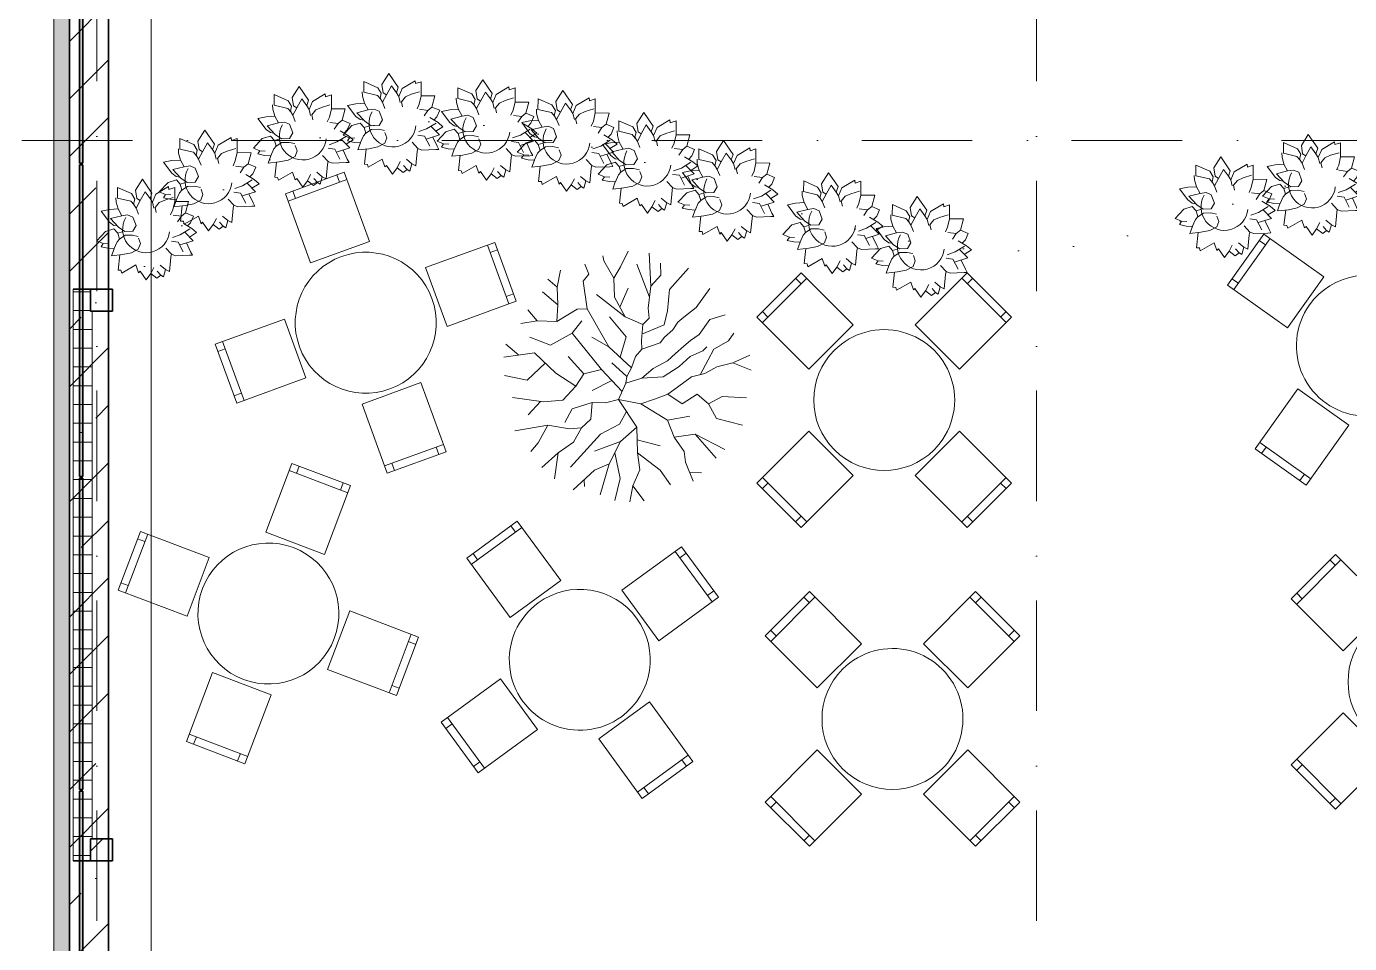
# Model space of a CAD drawing. Header units: millimetres. Extents: x -34838 to 729576, y -214038 to 121482.
# Drawn here: x 525731 to 534180, y -53363 to -47505 of the extents above; entities that cross this region are included whole.
import ezdxf
from ezdxf.enums import TextEntityAlignment as Align

# ---------------------------------------------------------------- set-up
doc = ezdxf.new("R2010")
doc.units = ezdxf.units.MM
doc.header["$MEASUREMENT"] = 0
for name, pattern in [('Пунктирная', [352, 0, -352]), ('Штриховая', [1128.888893, 564.444447, -564.444447]), ('Штрихпунктирная', [1340.555525, 705.555534, -352.777767, 0, -282.222223])]:
    doc.linetypes.add(name, pattern=pattern)
for name, color, linetype, lineweight, true_color in [('0_Ном._пера__114', 7, 'Continuous', 13, 0xb9b9b9), ('0_Ном._пера__54', 7, 'Continuous', 15, 0x5f5f5f), ('АП _ 0 _ МЕБЛІ .3D_Ном._пера__4', 7, 'Continuous', 15, 0x969696), ('АП _ 0 _ ОБЛАДНАННЯ (НИЖНЄ).3D_Ном._пера__4', 7, 'Continuous', 15, 0x969696)]:
    doc.layers.add(name, color=color, linetype=linetype, lineweight=lineweight, true_color=true_color)
for name, color, linetype in [('А _ ОСІ КООРДИНАЦІЙНІ.3D', 7, 'Continuous'), ('АБ _ 0 _ СТІНИ _ ЗОВНІШНІ .3D', 7, 'Continuous'), ('АБ _ 0 _ СТІНИ _ НАВІСНІ .3D', 7, 'Continuous'), ('АБ _ 1 _ КОЛОНИ _ КБ.3D', 7, 'Continuous'), ('АП _ 0 _ МЕБЛІ .3D', 7, 'Continuous'), ('АП _ 0 _ ОБЛАДНАННЯ (НИЖНЄ).3D', 7, 'Continuous')]:
    doc.layers.add(name, color=color, linetype=linetype)
for name, color, linetype, lineweight in [('А _ ОСІ КООРДИНАЦІЙНІ.3D_Ном._пера__105', 7, 'Continuous', 13), ('А _ ОСІ КООРДИНАЦІЙНІ.3D_Ном._пера__25', 7, 'Continuous', 0), ('АБ _ 0 _ СТІНИ _ ЗОВНІШНІ .3D_Ном._пера__1', 7, 'Continuous', 13), ('АБ _ 0 _ СТІНИ _ ЗОВНІШНІ .3D_Ном._пера__27', 7, 'Continuous', 35), ('АБ _ 0 _ СТІНИ _ ЗОВНІШНІ .3D_Ном._пера__67', 7, 'Continuous', 15), ('АБ _ 0 _ СТІНИ _ НАВІСНІ .3D_Ном._пера__27', 7, 'Continuous', 35), ('АБ _ 1 _ КОЛОНИ _ КБ.3D_Ном._пера__28', 7, 'Continuous', 35), ('АП _ 0 _ МЕБЛІ .3D_Ном._пера__1', 7, 'Continuous', 13), ('АП _ ТЕП _ ЗОНИ ПРИМІЩЕНЬ .3D_Ном._пера__122', 255, 'Continuous', 0)]:
    doc.layers.add(name, color=color, linetype=linetype, lineweight=lineweight)
doc.styles.add('СГЕНЕРИР_СТИЛЬ_1', font='Arial.ttf')
pattern_1 = [(45, (0, 0), (-318.2, 318.2), []), (45, (-106.07, 106.07), (-318.2, 318.2), [])]

# ---------------------------------------------------------------- blocks, each defined once
blk = doc.blocks.new('Стена_6_4', base_point=(-100, -2075))
at = {"layer": 'АБ _ 0 _ СТІНИ _ ЗОВНІШНІ .3D', "linetype": 'Continuous', "lineweight": 0, "true_color": 0x000000}
h = blk.add_hatch(dxfattribs=at)
h.set_pattern_fill('М___ІЗОЛЯЦІЯ_ПІНОПЛАСТ_0004', color=18, style=0, pattern_type=2)
h.set_pattern_definition([(90, (0, 0), (-86.60254, 0), [50, -100]), (90, (-43.3, 75), (-86.60254, 0), [50, -100]), (150, (-2e-13, 50), (43.3013, 75), [50, -100]), (150, (-86.6, 50), (43.3013, 75), [50, -100]), (210, (0, 0), (-43.3013, 75), [50, -100]), (210, (-86.6, -3e-13), (-43.3013, 75), [50, -100])])
h.paths.add_polyline_path([(-275, 11975), (-275, -1950), (-175, -1950), (-175, 11975)])
h = blk.add_hatch(dxfattribs=at)
h.set_pattern_fill('М___БЕТОН_АРМОВАНИЙ___З__C5', color=18, style=0, pattern_type=2)
h.set_pattern_definition([(45, (0, 0), (-367.696, 367.696), []), (45, (-183.85, 183.85), (-367.696, 367.696), [390, -130, 0, -130])])
h.paths.add_polyline_path([(-175, 11975), (-175, -1950), (75, -1950), (75, 11975)])
at = {"layer": 'АБ _ 0 _ СТІНИ _ ЗОВНІШНІ .3D_Ном._пера__27', "color": 7, "linetype": 'Continuous', "lineweight": 35}
for p, q in [((-175, 11975), (-175, -1950)), ((75, -1950), (75, 11975))]:
    blk.add_line(p, q, dxfattribs=at)
at = {"layer": 'АБ _ 0 _ СТІНИ _ ЗОВНІШНІ .3D_Ном._пера__67', "color": 7, "linetype": 'Continuous', "lineweight": 15}
blk.add_line((-275, 11975), (-275, -1950), dxfattribs=at)
blk = doc.blocks.new('Стена_11_4', base_point=(-30, 5050.4))
at = {"layer": 'АБ _ 0 _ СТІНИ _ ЗОВНІШНІ .3D', "linetype": 'Continuous', "lineweight": 0, "true_color": 0x000000}
h = blk.add_hatch(dxfattribs=at)
h.set_pattern_fill('М___ФАНЕРА_1_0004', color=18, style=0, pattern_type=2)
h.set_pattern_definition([(0, (0, 0), (0, 120), [])])
h.paths.add_polyline_path([(-150, 5050.4), (-150, 1400.4), (-30, 1400.4), (-40, 1400.5), (-40, 1540.5), (-30, 1540.5), (-30, 4910.5), (-40, 4910.5), (-40, 5050.4)])
at = {"layer": 'АБ _ 0 _ СТІНИ _ ЗОВНІШНІ .3D_Ном._пера__1', "color": 7, "linetype": 'Continuous', "lineweight": 13, "flags": 128}
for points in [[(-150, 5050.4), (-150, 1400.4)], [(-30, 4910.5), (-30, 1540.5)]]:
    blk.add_lwpolyline(points, dxfattribs=at)
at = {"layer": 'АБ _ 0 _ СТІНИ _ ЗОВНІШНІ .3D_Ном._пера__27', "color": 7, "linetype": 'Continuous', "lineweight": 35}
blk.add_line((-40, 5050.4), (-150, 5050.4), dxfattribs=at)
at = {"layer": 'АБ _ 0 _ СТІНИ _ ЗОВНІШНІ .3D_Ном._пера__27', "color": 7, "linetype": 'Continuous', "lineweight": 35, "flags": 128}
blk.add_lwpolyline([(-150, 1400.4), (-30, 1400.4)], dxfattribs=at)
blk = doc.blocks.new('Колонна_38_4', base_point=(30, 4980.5))
at = {"layer": 'АБ _ 1 _ КОЛОНИ _ КБ.3D', "linetype": 'Continuous', "lineweight": 0, "true_color": 0x000000}
h = blk.add_hatch(dxfattribs=at)
h.set_pattern_fill('М___МЕТАЛ_СТАЛЬ_0004', color=18, style=0, pattern_type=2)
h.set_pattern_definition(pattern_1)
h.paths.add_polyline_path([(100, 4910.5), (100, 5050.5), (-40, 5050.5), (-40, 4910.5)])
at = {"layer": 'АБ _ 1 _ КОЛОНИ _ КБ.3D_Ном._пера__28', "color": 7, "linetype": 'Continuous', "lineweight": 35, "flags": 128}
blk.add_lwpolyline([(100, 4910.5), (-40, 4910.5), (-40, 5050.5), (100, 5050.5)], close=True, dxfattribs=at)
blk = doc.blocks.new('Колонна_41_4', base_point=(30, 1470.5))
at = {"layer": 'АБ _ 1 _ КОЛОНИ _ КБ.3D', "linetype": 'Continuous', "lineweight": 0, "true_color": 0x000000}
h = blk.add_hatch(dxfattribs=at)
h.set_pattern_fill('М___МЕТАЛ_СТАЛЬ_0004', color=18, style=0, pattern_type=2)
h.set_pattern_definition(pattern_1)
h.paths.add_polyline_path([(100, 1400.5), (100, 1540.5), (-40, 1540.5), (-40, 1400.5)])
at = {"layer": 'АБ _ 1 _ КОЛОНИ _ КБ.3D_Ном._пера__28', "color": 7, "linetype": 'Continuous', "lineweight": 35, "flags": 128}
blk.add_lwpolyline([(100, 1400.5), (-40, 1400.5), (-40, 1540.5), (100, 1540.5)], close=True, dxfattribs=at)
blk = doc.blocks.new('Обеденная Группа с Круглым Столом 22')
at = {"layer": 'АП _ 0 _ МЕБЛІ .3D_Ном._пера__1', "color": 7, "linetype": 'Continuous', "lineweight": 13}
for p, q in [((200, 950), (-200, 950)), ((-200, 950), (-200, 480)), ((-150, 900), (-150, 950)), ((150, 900), (150, 950)), ((200, 480), (200, 950)), ((-200, 900), (200, 900)), ((-200, 480), (200, 480)), ((-480, 200), (-950, 200)), ((-950, 200), (-950, -200)), ((-900, -200), (-900, 200)), ((-480, -200), (-480, 200)), ((480, 200), (480, -200)), ((950, 200), (480, 200)), ((900, 200), (900, -200)), ((950, -200), (950, 200)), ((-900, 150), (-950, 150)), ((900, 150), (950, 150)), ((-900, -150), (-950, -150)), ((900, -150), (950, -150)), ((-950, -200), (-480, -200)), ((480, -200), (950, -200)), ((200, -480), (-200, -480)), ((-200, -480), (-200, -950)), ((200, -950), (200, -480)), ((200, -900), (-200, -900)), ((-150, -900), (-150, -950)), ((150, -900), (150, -950)), ((-200, -950), (200, -950))]:
    blk.add_line(p, q, dxfattribs=at)
for start, end in [(0, 180), (180, 0)]:
    blk.add_arc((0, 0), 450, start, end, dxfattribs=at)
blk = doc.blocks.new('Модель Дерева Детализированная 22')
at = {"layer": 'АП _ 0 _ МЕБЛІ .3D_Ном._пера__4', "color": 252, "linetype": 'Continuous', "lineweight": 15, "true_color": 0x969696}
for p, q in [((-199.8, 778.7), (-188.4, 597.8)), ((-10.5, 784.2), (13.1, 634.8)), ((176.4, 733.4), (128.2, 643)), ((298, 689.8), (309.1, 630.7)), ((-287.1, 527.9), (-444.8, 668.6)), ((-348.1, 674.5), (-291.2, 622.4)), ((-291.2, 622.4), (-287.1, 527.9)), ((-188.4, 597.8), (-102.1, 490.9)), ((13.1, 634.8), (0.7, 536.1)), ((128.2, 643), (148.8, 527.9)), ((309.1, 630.7), (280.4, 527.9)), ((428.4, 552.5), (471.3, 662.9)), ((428.4, 552.5), (545, 602)), ((-512.4, 478.5), (-547.6, 583.7)), ((-243.9, 472.4), (-450.8, 564.9)), ((-287.1, 527.9), (-200.8, 416.8)), ((0.7, 536.1), (-3.4, 486.7)), ((148.8, 527.9), (136.4, 462.1)), ((239.2, 470.3), (239.2, 507.3)), ((280.4, 527.9), (305, 453.8)), ((374.9, 462.1), (428.4, 552.5)), ((-615.3, 429.2), (-641.5, 446.7)), ((-491.9, 396.3), (-615.3, 429.2)), ((-491.9, 396.3), (-512.4, 478.5)), ((-102.1, 490.9), (-52.7, 412.7)), ((-3.4, 486.7), (9, 429.2)), ((9, 429.2), (4.9, 359.3)), ((136.4, 462.1), (132.3, 404.5)), ((206.3, 388.1), (239.2, 470.3)), ((305, 453.8), (334.4, 349.8)), ((350.3, 375.7), (374.9, 462.1)), ((532, 351), (648.8, 455.1)), ((-401.4, 314), (-491.9, 396.3)), ((-333.6, 293.5), (-380.9, 416.8)), ((-200.8, 416.8), (-151.4, 375.7)), ((-151.4, 375.7), (-151.4, 318.1)), ((-81.5, 346.9), (-112.1, 271.4)), ((-52.7, 412.7), (-81.5, 346.9)), ((4.9, 359.3), (9, 314)), ((132.3, 404.5), (128.2, 334.6)), ((202.2, 293.5), (206.3, 388.1)), ((305, 301.7), (350.3, 375.7)), ((503.2, 256.5), (532, 351)), ((-623.5, 301.7), (-685.3, 330)), ((-615.3, 244.1), (-623.5, 301.7)), ((-265.7, 272.9), (-496, 244.1)), ((-265.7, 272.9), (-401.4, 314)), ((-151.4, 318.1), (-265.7, 272.9)), ((-151.4, 318.1), (-85.6, 240)), ((9, 314), (-44.5, 203)), ((124.1, 264.7), (95.3, 166)), ((128.2, 334.6), (124.1, 264.7)), ((177.6, 174.2), (202.2, 293.5)), ((288.6, 190.7), (305, 301.7)), ((408.7, 248.2), (503.2, 256.5)), ((503.2, 256.5), (606, 227.7)), ((606, 227.7), (753.3, 314.7)), ((-705.7, 100.2), (-768.2, 190.9)), ((-473.4, 137.2), (-615.3, 244.1)), ((-171.1, 186.6), (-335.6, 203)), ((-105.8, 67.3), (-171.1, 186.6)), ((-85.6, 240), (-44.5, 203)), ((-44.5, 203), (-40.4, 141.3)), ((87.1, 71.4), (177.6, 174.2)), ((276.3, 116.7), (288.6, 190.7)), ((384, 137.2), (408.7, 248.2)), ((-705.7, 100.2), (-784.4, 92.9)), ((-623.5, 22.1), (-705.7, 100.2)), ((-516.6, 92), (-553.6, -56.1)), ((-516.6, 92), (-473.4, 137.2)), ((-204, 63.2), (-473.4, 137.2)), ((-40.4, 141.3), (-7.5, 71.4)), ((95.3, 166), (87.1, 71.4)), ((239.2, 34.4), (276.3, 116.7)), ((276.3, 116.7), (384, 137.2)), ((392.2, -2.6), (474.5, 116.7)), ((581.4, 59.1), (783.7, 123.8)), ((-623.5, 22.1), (-751.6, 13.4)), ((-553.6, -56.1), (-623.5, 22.1)), ((-430.2, -39.6), (-442.5, 59.1)), ((-204, 63.2), (-323.3, 30.3)), ((-7.5, 71.4), (-204, 63.2)), ((12.2, 10.9), (-117.7, 5.6)), ((-7.5, 71.4), (12.2, 10.9)), ((12.2, 10.9), (37.7, -23.2)), ((87.1, 71.4), (37.7, -23.2)), ((198.1, -47.8), (239.2, 34.4)), ((499.1, -47.8), (581.4, 59.1)), ((581.4, 59.1), (783.9, 44.8)), ((-553.6, -56.1), (-644, -142.4)), ((-430.2, -39.6), (-475.4, -191.7)), ((-134.1, -72.5), (-430.2, -39.6)), ((-134.1, -72.5), (-195.8, -171.2)), ((58.3, -76.6), (-134.1, -72.5)), ((-37.9, -74.6), (-80.7, -208.2)), ((78.9, -130.1), (37.7, -23.2)), ((78.9, -130.1), (198.1, -47.8)), ((198.1, -47.8), (392.2, -2.6)), ((392.2, -2.6), (499.1, -47.8)), ((499.1, -47.8), (610.2, -68.4)), ((610.2, -68.4), (663.6, -109.5)), ((-644, -142.4), (-738, -134.7)), ((-644, -142.4), (-705.9, -228.9)), ((-195.8, -171.2), (-343.9, -163)), ((78.9, -130.1), (34.5, -204.1)), ((78.9, -130.1), (285.3, -171.2)), ((167.4, -147.7), (194.8, -237)), ((344.9, -228.8), (474.5, -150.6)), ((663.6, -109.5), (783.7, -161.2)), ((728.5, -137.4), (784.4, -85.9)), ((-475.4, -191.7), (-602.9, -249.3)), ((-195.8, -171.2), (-175.3, -261.7)), ((34.5, -204.1), (-27.2, -261.7)), ((194.8, -237), (153.7, -368.6)), ((285.3, -171.2), (277.1, -311)), ((285.3, -171.2), (404.5, -286.3)), ((-512.4, -298.7), (-631.5, -457)), ((-323.3, -294.6), (-512.4, -298.7)), ((-417.9, -296.6), (-422, -454.9)), ((-175.3, -261.7), (-323.3, -294.6)), ((-175.3, -261.7), (-171.1, -385)), ((-27.2, -261.7), (-88.9, -380.9)), ((-27.2, -261.7), (42.7, -343.9)), ((277.1, -311), (203.1, -471.4)), ((277.1, -311), (326.4, -463.1)), ((404.5, -286.3), (585.5, -261.7)), ((404.5, -286.3), (490.9, -352.1)), ((585.5, -261.7), (697.7, -280.8)), ((-573.6, -379.9), (-681.2, -389.8)), ((-171.1, -385), (-249.3, -479.6)), ((-88.9, -380.9), (-60.1, -475.5)), ((42.7, -343.9), (38.6, -426.1)), ((153.7, -368.6), (166, -652.3)), ((441.6, -479.6), (301.7, -387.1)), ((490.9, -352.1), (532, -454.9)), ((-422, -454.9), (-544.6, -537.4)), ((-249.3, -479.6), (-409.7, -599.3)), ((-265.1, -491.4), (-261.6, -607.1)), ((-10.8, -483.7), (-125.9, -565.9)), ((38.6, -426.1), (-10.8, -483.7)), ((38.6, -426.1), (67.4, -524.8)), ((326.4, -463.1), (289.4, -557.7)), ((326.4, -463.1), (424.8, -643)), ((517.8, -603.8), (441.6, -479.6)), ((532, -454.9), (591.1, -542.5)), ((532, -454.9), (651, -472.2)), ((-125.9, -565.9), (-248.3, -740.5)), ((-125.9, -565.9), (-88.9, -689.3)), ((67.4, -524.8), (46.8, -644.1)), ((289.4, -557.7), (282.1, -743.1)), ((46.8, -644.1), (38.9, -784.2)), ((46.8, -644.1), (146.7, -778.6)), ((287.4, -649.8), (317.3, -676.9)), ((-88.9, -689.3), (-82.8, -760.6))]:
    blk.add_line(p, q, dxfattribs=at)
blk = doc.blocks.new('Модель Комнатного Растения 22')
at = {"layer": 'АП _ 0 _ ОБЛАДНАННЯ (НИЖНЄ).3D_Ном._пера__4', "color": 252, "linetype": 'Continuous', "lineweight": 15, "true_color": 0x969696}
for p, q in [((-183.2, 176.5), (-183.1, 266.6)), ((-183.1, 266.6), (-146.1, 254.3)), ((-146.1, 254.3), (-144, 273)), ((-144, 273), (-62.3, 224.1)), ((-37.2, 231.3), (23.4, 319.1)), ((23.4, 319.1), (67.9, 249.2)), ((93.5, 228.2), (182.2, 267.3)), ((182.2, 267.3), (182.5, 199.2)), ((-271.4, 176), (-183.2, 176.5)), ((-252.2, 105), (-271.4, 176)), ((-183.2, 176.7), (-171, 123.9)), ((-173.6, 202.7), (-118.9, 186)), ((-118.9, 186), (-82.8, 169.9)), ((-82.8, 169.9), (-57.4, 138.6)), ((-62.3, 224.1), (-40, 172.5)), ((-40, 172.5), (-49.9, 134)), ((-40, 172.5), (-25.2, 196.4)), ((-25.2, 196.4), (-37.2, 231.3)), ((-25.2, 196.4), (6.6, 239.8)), ((6.6, 239.8), (38.5, 182.6)), ((59.6, 195.8), (38.5, 182.6)), ((38.5, 182.6), (63.7, 135.2)), ((67.9, 249.2), (59.6, 195.8)), ((71.5, 192.6), (93.5, 228.2)), ((79.4, 160.9), (71.5, 192.6)), ((96.4, 178.6), (76.8, 156.6)), ((182.5, 199.2), (96.4, 178.6)), ((191.3, 173.6), (179, 129.2)), ((192.5, 201.4), (191.3, 173.6)), ((-302.1, 83.8), (-252.2, 105)), ((-252.2, 105), (-225.9, 83.2)), ((-225.9, 83.2), (-172.2, 90.2)), ((-171, 123.9), (-156.8, 92.7)), ((-57.4, 138.6), (-64.9, 106.7)), ((63.7, 135.2), (47.8, 95.4)), ((63.7, 135.2), (79.4, 160.9)), ((117.7, 91.9), (84.2, 77.7)), ((155.5, 86.2), (117.7, 91.9)), ((179, 129.2), (155.5, 86.2)), ((226.8, 67.9), (155.5, 86.2)), ((179, 129.2), (234.3, 126)), ((286.4, 115.2), (234, 44.6)), ((234.3, 126), (286.4, 115.2)), ((-322.7, -22), (-291.1, 5.2)), ((-302.1, 83.8), (-284, 41.7)), ((-291.1, 5.2), (-237.9, 37)), ((-284, 41.7), (-264.7, 21)), ((-278.6, 2.7), (-218, -35.1)), ((-225.9, 83.2), (-201.4, 47.7)), ((84.2, 77.7), (64, 23.9)), ((64, 23.9), (85.5, -12.7)), ((135.7, -14.6), (176.9, 13.6)), ((176.9, 13.6), (226.8, 67.9)), ((180.6, -25.1), (205.4, 2.5)), ((205.6, 24.4), (183.8, 20.6)), ((205.4, 2.5), (258.6, -13.8)), ((234, 44.6), (205.6, 24.4)), ((-322.7, -22), (-277.3, -50.1)), ((-299.8, -73.3), (-246.7, -18.8)), ((-299.8, -73.3), (-215.7, -100.3)), ((-237.6, -145.4), (-205, -81.8)), ((-218, -35.1), (-167.6, -52.4)), ((-205, -81.8), (-161.2, -75.6)), ((35.5, -92), (47.8, -57.9)), ((87.5, -37.6), (50.9, -45.8)), ((85.5, -12.7), (135.7, -14.6)), ((134.4, -38.9), (87.5, -37.6)), ((169.6, -62.5), (134.4, -38.9)), ((152.3, -16.7), (180.6, -25.1)), ((180.6, -25.1), (169.6, -62.5)), ((184.8, -79.5), (169.6, -62.5)), ((206, -126.9), (184.8, -79.5)), ((258.6, -13.8), (314.9, -73.9)), ((314.9, -73.9), (273.7, -91.6)), ((-296.4, -165.6), (-284.4, -144.9)), ((-277.3, -166.5), (-296.4, -165.6)), ((-284.4, -144.9), (-258, -86.7)), ((-277.3, -166.5), (-187, -169.9)), ((-187, -169.9), (-161.5, -160)), ((-161.5, -160), (-125.2, -120.6)), ((-161.5, -160), (-158.1, -178.3)), ((49.6, -126.9), (35.5, -92)), ((93.6, -150.4), (49.6, -126.9)), ((150, -162), (93.6, -150.4)), ((221, -169.6), (150, -162)), ((178.7, -260.6), (167.9, -163.9)), ((244.4, -121.8), (204.9, -124.3)), ((204.9, -124.3), (221, -169.6)), ((273.7, -91.6), (240, -93.8)), ((287.7, -111.8), (244.4, -121.8)), ((273.7, -91.6), (287.7, -111.8)), ((-158.1, -178.3), (-149.3, -270.2)), ((-123.9, -257.3), (-89.2, -228.6)), ((-29.6, -283), (-50.2, -243.6)), ((47.8, -277.5), (65, -228.4)), ((65, -228.4), (155, -280)), ((-149.3, -270.2), (-123.9, -257.3)), ((-123.9, -257.3), (-110.5, -304)), ((-110.5, -304), (-93.3, -293.4)), ((-93.3, -293.4), (-71.2, -267.6)), ((-93.3, -293.4), (-68.3, -312.6)), ((-68.3, -312.6), (-29.6, -283)), ((-29.6, -283), (-0.4, -323.5)), ((-0.4, -323.5), (38.1, -267.7)), ((38.1, -267.7), (47.8, -277.5)), ((155, -280), (160.3, -262.1)), ((160.3, -262.1), (178.7, -260.6))]:
    blk.add_line(p, q, dxfattribs=at)
blk.add_arc((0, 0), 150, 186.13232, 29.85737, dxfattribs=at)
blk = doc.blocks.new('Навесная Стена_2_4')
at = {"layer": 'АБ _ 0 _ СТІНИ _ НАВІСНІ .3D', "linetype": 'Continuous', "lineweight": 0, "true_color": 0x000000}
for points in [[(-110, 7845), (-90, 7845), (-90, 5855), (-110, 5855)], [(-110, 5845), (-90, 5845), (-90, 3855), (-110, 3855)], [(-110, 3845), (-90, 3845), (-90, 1855), (-110, 1855)], [(-110, 1845), (-90, 1845), (-90, -145), (-110, -145)]]:
    blk.add_hatch(color=18, dxfattribs=at).paths.add_polyline_path(points)
at = {"layer": 'АБ _ 0 _ СТІНИ _ НАВІСНІ .3D_Ном._пера__27', "color": 7, "linetype": 'Continuous', "lineweight": 35}
for p, q in [((-110, 5855), (-110, 7845)), ((-90, 7845), (-90, 5855)), ((-90, 5855), (-110, 5855)), ((-110, 3855), (-110, 5845)), ((-110, 5845), (-90, 5845)), ((-90, 5845), (-90, 3855)), ((-90, 3855), (-110, 3855)), ((-110, 1855), (-110, 3845)), ((-110, 3845), (-90, 3845)), ((-90, 3845), (-90, 1855)), ((-90, 1855), (-110, 1855)), ((-110, -145), (-110, 1845)), ((-110, 1845), (-90, 1845)), ((-90, 1845), (-90, -145))]:
    blk.add_line(p, q, dxfattribs=at)
blk = doc.blocks.new('Стандартный Маркер Сетки')
at = {"layer": 'А _ ОСІ КООРДИНАЦІЙНІ.3D_Ном._пера__105', "color": 7, "linetype": 'Штрихпунктирная', "lineweight": 13}
blk.add_line((500, 0), (18399.2, 0), dxfattribs=at)
at = {"layer": 'А _ ОСІ КООРДИНАЦІЙНІ.3D_Ном._пера__25', "color": 7, "lineweight": 0, "style": 'СГЕНЕРИР_СТИЛЬ_1'}
blk.add_attdef('AC_MarkerText_1', text='', height=700, rotation=90, dxfattribs=at).set_placement((19899.2, 40), align=Align.MIDDLE_CENTER)
blk = doc.blocks.new('Стандартный Маркер Сетки_2')
at = {"layer": 'А _ ОСІ КООРДИНАЦІЙНІ.3D_Ном._пера__105', "color": 7, "linetype": 'Штрихпунктирная', "lineweight": 13}
blk.add_line((500, 0), (99754.182117, 0), dxfattribs=at)
at = {"layer": 'А _ ОСІ КООРДИНАЦІЙНІ.3D_Ном._пера__25', "color": 7, "lineweight": 0, "style": 'СГЕНЕРИР_СТИЛЬ_1'}
blk.add_attdef('AC_MarkerText_1', text='', height=700, dxfattribs=at).set_placement((-1000, 40.005), align=Align.MIDDLE_CENTER)

msp = doc.modelspace()

# ---------------------------------------------------------------- linework, layer by layer
at = {"layer": '0_Ном._пера__114', "color": 9, "linetype": 'Пунктирная', "lineweight": 13, "true_color": 0xb9b9b9}
msp.add_open_spline([(526280, -49324.1), (526280, -49324.1), (526753.7, -48522.5), (527556.6, -48234.5), (528075.5, -48048.4), (528641.1, -48104.4), (529180, -48234.5), (530192, -48479), (531147.9, -48996.6), (532180, -48934.5), (533217.2, -48872.1), (534143.3, -48219.6), (535180, -48234.5), (536220, -48249.4), (537140.2, -48936.7), (538180, -48934.5), (539220.4, -48932.3), (540139.5, -48234.5), (541180, -48234.5), (542220.4, -48234.5), (543139.5, -48934), (544180, -48934.5), (545220.3, -48935.1), (546139.6, -48239.7), (547180, -48234.5), (548218.9, -48229.3), (549140.8, -48896.4), (550180, -48934.5), (551212.7, -48972.4), (552152.1, -48380.6), (553180, -48234.5), (553828.8, -48142.3), (554545.4, -48211.2), (554886.8, -48751.8), (555128, -49133.7), (555098, -49607.6), (555059.3, -50064.1), (554999.7, -50765), (554926.7, -51541.6), (555483.2, -51924.8), (556067.4, -52327.1), (556814, -51920.9), (557545.8, -51896.8), (558461.8, -51866.7), (559290.8, -52431.7), (560208.8, -52449.8), (561175.8, -52468.7), (562062.4, -51874.3), (563025.9, -51936.6), (563811.1, -51987.3), (564511.8, -52455.8), (565297.1, -52493.4), (566291.6, -52541.1), (567181.7, -51870.8), (568180, -51849.2), (569239, -51826.3), (570185.5, -52509.5), (571244.8, -52491.9), (572263.5, -52475), (573161.8, -51798.1), (574180, -51771.2), (574655.1, -51758.6), (575154.8, -51868.9), (575508.3, -51571.5), (576141.2, -51039.1), (575207.6, -50142.7), (575367.6, -49277.1), (575495.5, -48585.3), (576239.5, -48251.1), (576963.3, -48234.5), (578075.1, -48209), (579066.5, -48950.3), (580180, -48934.5), (581220.2, -48919.7), (582139.9, -48232.8), (583180, -48234.5), (584220.4, -48236.2), (585139.6, -48934.9), (586180, -48934.5), (587220.4, -48934.1), (588139.5, -48235.7), (589180, -48234.5), (590220, -48233.3), (591139.7, -48931.6), (592180, -48934.5), (593219.8, -48937.4), (594139.6, -48249.3), (595180, -48234.5), (596287.9, -48218.8), (597273.6, -48974.6), (598380, -48934.5)], degree=3, knots=[0, 0, 0, 0, 1, 1, 1, 2, 2, 2, 3, 3, 3, 4, 4, 4, 5, 5, 5, 6, 6, 6, 7, 7, 7, 8, 8, 8, 9, 9, 9, 10, 10, 10, 11, 11, 11, 12, 12, 12, 13, 13, 13, 14, 14, 14, 15, 15, 15, 16, 16, 16, 17, 17, 17, 18, 18, 18, 19, 19, 19, 20, 20, 20, 21, 21, 21, 22, 22, 22, 23, 23, 23, 24, 24, 24, 25, 25, 25, 26, 26, 26, 27, 27, 27, 28, 28, 28, 29, 29, 29, 30, 30, 30, 30], dxfattribs=at)
at = {"layer": '0_Ном._пера__54', "color": 251, "linetype": 'Штриховая', "lineweight": 15, "true_color": 0x5f5f5f}
msp.add_line((525905, -39054.5), (525905, -59354.5), dxfattribs=at)
at = {"layer": 'АП _ ТЕП _ ЗОНИ ПРИМІЩЕНЬ .3D_Ном._пера__122', "color": 255, "linetype": 'Continuous', "lineweight": 0, "flags": 128}
msp.add_lwpolyline([(526527.6, -56226.9), (598000, -56226.9), (598000, -42456.9), (576482.6, -42456.9), (576480.3, -42456.1), (566361, -42461), (562580, -42456.1), (557981.7, -42460.2), (526527.6, -42456.1)], close=True, dxfattribs=at)

# ---------------------------------------------------------------- block references
at = {"layer": 'А _ ОСІ КООРДИНАЦІЙНІ.3D', "color": 7, "linetype": 'Continuous', "lineweight": 60, "zscale": 1000, "rotation": 270}
for p in [(526180, -41287.4), (532180, -41287.4)]:
    msp.add_blockref('Стандартный Маркер Сетки', p, dxfattribs=at)
at = {"layer": 'А _ ОСІ КООРДИНАЦІЙНІ.3D', "color": 7, "linetype": 'Continuous', "lineweight": 60, "zscale": 1000}
msp.add_blockref('Стандартный Маркер Сетки_2', (521180, -48234.5), dxfattribs=at)
at = {"layer": 'АБ _ 0 _ СТІНИ _ ЗОВНІШНІ .3D', "color": 7, "lineweight": 20}
for name, p in [('Стена_11_4', (526149.9, -49184.1)), ('Стена_6_4', (526080, -56309.5))]:
    msp.add_blockref(name, p, dxfattribs=at)
at = {"layer": 'АБ _ 0 _ СТІНИ _ НАВІСНІ .3D', "linetype": 'Continuous', "lineweight": 0}
msp.add_blockref('Навесная Стена_2_4', (526180, -54234.5), dxfattribs=at)
at = {"layer": 'АБ _ 1 _ КОЛОНИ _ КБ.3D', "color": 7, "lineweight": 35}
for name, p in [('Колонна_38_4', (526210, -49254.1)), ('Колонна_41_4', (526210, -52764.1))]:
    msp.add_blockref(name, p, dxfattribs=at)
at = {"layer": 'АП _ 0 _ МЕБЛІ .3D', "color": 7, "linetype": 'Continuous', "lineweight": 13, "zscale": 1000}
for name, p, rotation in [('Обеденная Группа с Круглым Столом 22', (527897.4, -49397.6), 290.0220081013553), ('Обеденная Группа с Круглым Столом 22', (534290.5, -49544.8), 324.5956498647574), ('Обеденная Группа с Круглым Столом 22', (531208.4, -49891.7), 314.9999999999999), ('Модель Дерева Детализированная 22', (529548.7, -49740.9), 314.9999999999999), ('Обеденная Группа с Круглым Столом 22', (527276, -51254.9), 339.2149418566686), ('Обеденная Группа с Круглым Столом 22', (529264.3, -51550.5), 306.1581408704707), ('Обеденная Группа с Круглым Столом 22', (534620.3, -51690.8), 314.9999999999999), ('Обеденная Группа с Круглым Столом 22', (531261.2, -51928.5), 314.9999999999999)]:
    msp.add_blockref(name, p, dxfattribs=dict(at, rotation=rotation))
at = {"layer": 'АП _ 0 _ ОБЛАДНАННЯ (НИЖНЄ).3D', "color": 7, "linetype": 'Continuous', "lineweight": 13, "xscale": -1, "zscale": 1000}
for p in [(528068.2, -48124.9), (527495.4, -48208.2), (528668.1, -48164.5), (529180, -48234.5), (529695.9, -48374.5), (526893.5, -48487.8), (530206.2, -48553.7), (533940.1, -48514.5), (533381.3, -48658.3), (526494.9, -48800.5), (530876.3, -48759.7), (531442.5, -48910.8)]:
    msp.add_blockref('Модель Комнатного Растения 22', p, dxfattribs=at)

doc.saveas('drawing.dxf')
